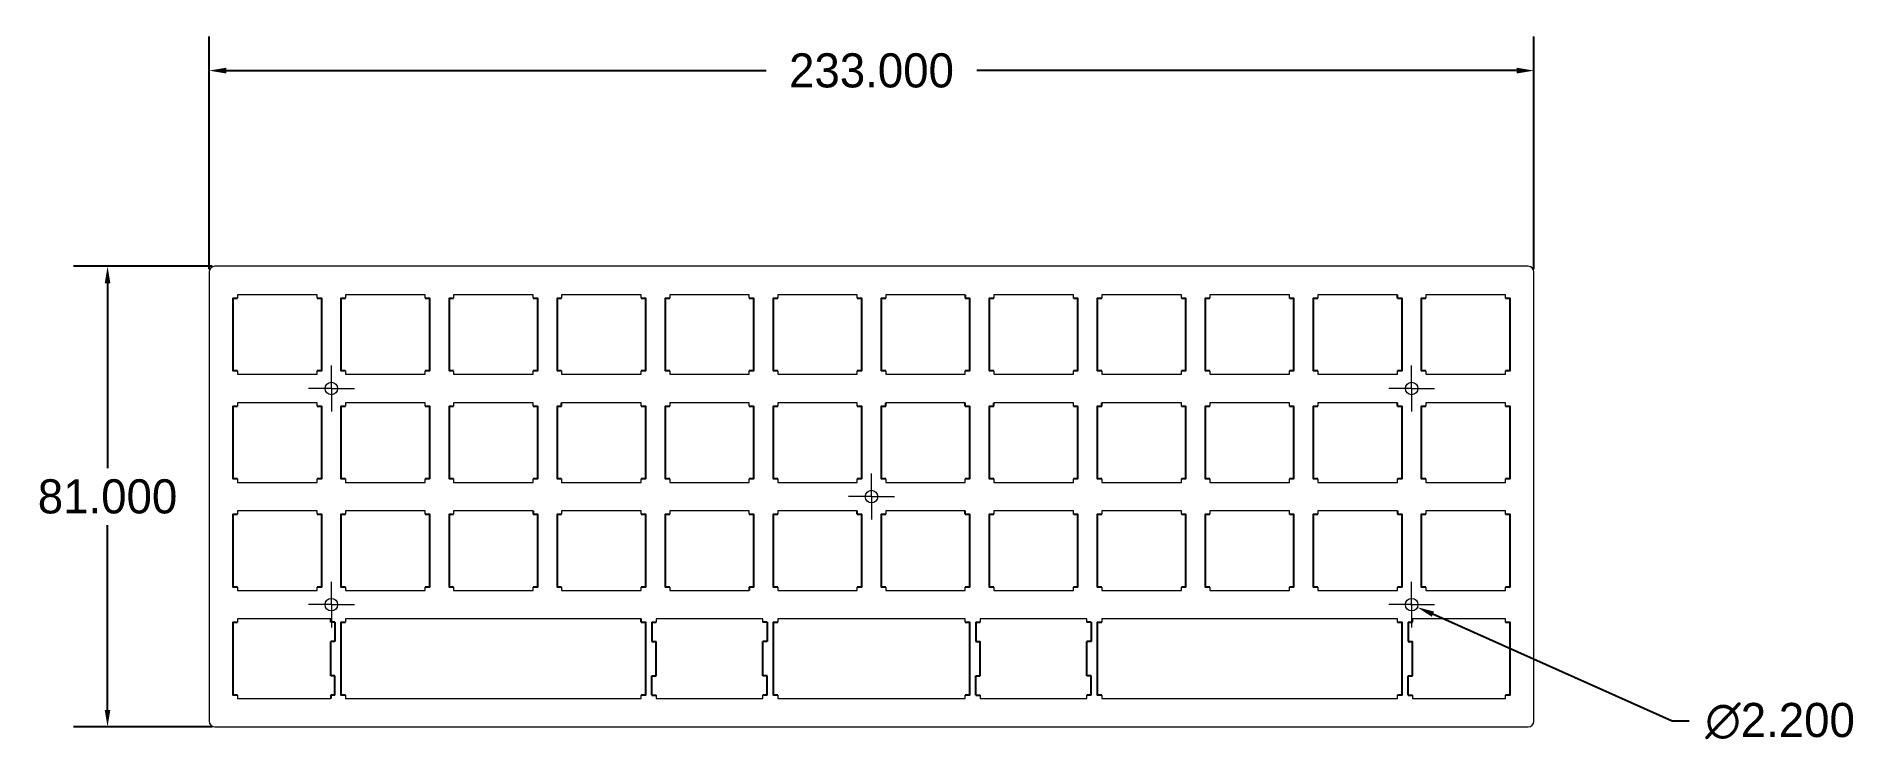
# Model space of a CAD drawing. Header units: inches. Extents: x 32 to 353, y 134 to 259.
import ezdxf

# ---------------------------------------------------------------- set-up
doc = ezdxf.new("R2010")
doc.units = ezdxf.units.IN
doc.header["$MEASUREMENT"] = 0
doc.header["$PDSIZE"] = -1
doc.dimstyles.new('Metric', dxfattribs={"dimtxt": 6, "dimasz": 3, "dimexe": 6, "dimexo": 0.5, "dimgap": 2, "dimtad": 0, "dimtih": 1, "dimtoh": 1, "dimdec": 3, "dimzin": 0, "dimdsep": 46, "dimtxsty": 'Standard', "dimcen": 0.09, "dimazin": 0, "dimtfac": 1, "dimtdec": 3, "dimtofl": 0, "dimtmove": 0, "dimatfit": 3, "dimfxl": 1, "dimtolj": 1, "dimtzin": 0, "dimarcsym": 0})

# ---------------------------------------------------------------- blocks, each defined once
blk = doc.blocks.new('SW_CENTERMARKSYMBOL_0')
at = {"color": 0, "linetype": 'Continuous', "lineweight": 0}
for p, q in [((0, 0.05), (0, 0.0795)), ((-0.05, 0), (-0.0795, 0)), ((0, 0), (-0.05, 0)), ((0, 0), (0, 0.05)), ((0, 0), (0, -0.05)), ((0, 0), (0.05, 0)), ((0.05, 0), (0.0795, 0)), ((0, -0.05), (0, -0.0795))]:
    blk.add_line(p, q, dxfattribs=at)
blk = doc.blocks.new('SW_CENTERMARKSYMBOL_1')
at = {"color": 0, "linetype": 'Continuous', "lineweight": 0}
for p, q in [((0, 0.05), (0, 0.0795)), ((-0.05, 0), (-0.0795, 0)), ((0, 0), (-0.05, 0)), ((0, 0), (0, 0.05)), ((0, 0), (0, -0.05)), ((0, 0), (0.05, 0)), ((0.05, 0), (0.0795, 0)), ((0, -0.05), (0, -0.0795))]:
    blk.add_line(p, q, dxfattribs=at)
blk = doc.blocks.new('SW_CENTERMARKSYMBOL_2')
at = {"color": 0, "linetype": 'Continuous', "lineweight": 0}
for p, q in [((0, 0.05), (0, 0.0795)), ((-0.05, 0), (-0.0795, 0)), ((0, 0), (-0.05, 0)), ((0, 0), (0, 0.05)), ((0, 0), (0, -0.05)), ((0, 0), (0.05, 0)), ((0.05, 0), (0.0795, 0)), ((0, -0.05), (0, -0.0795))]:
    blk.add_line(p, q, dxfattribs=at)
blk = doc.blocks.new('SW_CENTERMARKSYMBOL_3')
at = {"color": 0, "linetype": 'Continuous', "lineweight": 0}
for p, q in [((0, 0.05), (0, 0.0795)), ((-0.05, 0), (-0.0795, 0)), ((0, 0), (-0.05, 0)), ((0, 0), (0, 0.05)), ((0, 0), (0, -0.05)), ((0, 0), (0.05, 0)), ((0.05, 0), (0.0795, 0)), ((0, -0.05), (0, -0.0795))]:
    blk.add_line(p, q, dxfattribs=at)
blk = doc.blocks.new('SW_CENTERMARKSYMBOL_4')
at = {"color": 0, "linetype": 'Continuous', "lineweight": 0}
for p, q in [((0, 0.05), (0, 0.0795)), ((-0.05, 0), (-0.0795, 0)), ((0, 0), (-0.05, 0)), ((0, 0), (0, 0.05)), ((0, 0), (0, -0.05)), ((0, 0), (0.05, 0)), ((0.05, 0), (0.0795, 0)), ((0, -0.05), (0, -0.0795))]:
    blk.add_line(p, q, dxfattribs=at)
blk = doc.blocks.new('*D29')
at = {"color": 0, "lineweight": -2, "transparency": 16777216}
for p, q in [((62.36, 217.84), (62.36, 258.76)), ((295.36, 217.84), (295.36, 258.76)), ((65.36, 252.76), (160.36, 252.76)), ((292.36, 252.76), (197.36, 252.76))]:
    blk.add_line(p, q, dxfattribs=at)
at = {"color": 0, "transparency": 16777216}
for points in [[(65.36, 253.26), (65.36, 252.26), (62.36, 252.76)], [(292.36, 253.26), (292.36, 252.26), (295.36, 252.76)]]:
    blk.add_solid(points, dxfattribs=at)
at = {"layer": 'Defpoints', "color": 0, "transparency": 16777216}
for p in [(295.36, 252.76), (62.36, 217.34), (295.36, 217.34)]:
    blk.add_point(p, dxfattribs=at)
at = {"color": 0, "transparency": 16777216, "insert": (178.86, 252.76), "char_height": 6, "attachment_point": 5}
blk.add_mtext('\\A1;233.000', dxfattribs=at)
blk = doc.blocks.new('*D30')
at = {"color": 0, "lineweight": -2, "transparency": 16777216}
for p, q in [((62.88, 218.35), (38.49, 218.35)), ((44.49, 215.35), (44.49, 182.85)), ((44.49, 140.35), (44.49, 172.85)), ((62.88, 137.35), (38.49, 137.35))]:
    blk.add_line(p, q, dxfattribs=at)
at = {"color": 0, "transparency": 16777216}
for points in [[(43.99, 215.35), (44.99, 215.35), (44.49, 218.35)], [(43.99, 140.35), (44.99, 140.35), (44.49, 137.35)]]:
    blk.add_solid(points, dxfattribs=at)
at = {"layer": 'Defpoints', "color": 0, "transparency": 16777216}
for p in [(63.38, 218.35), (44.49, 137.35), (63.38, 137.35)]:
    blk.add_point(p, dxfattribs=at)
at = {"color": 0, "transparency": 16777216, "insert": (44.49, 177.85), "char_height": 6, "attachment_point": 5}
blk.add_mtext('\\A1;81.000', dxfattribs=at)
blk = doc.blocks.new('*D33')
at = {"color": 0, "lineweight": -2, "transparency": 16777216}
for p, q in [((273.77, 158.85), (273.95, 158.85)), ((273.86, 158.76), (273.86, 158.94)), ((319.67, 138.37), (277.6, 157.18)), ((322.67, 138.37), (319.67, 138.37))]:
    blk.add_line(p, q, dxfattribs=at)
at = {"color": 0, "transparency": 16777216}
blk.add_solid([(277.81, 157.63), (277.4, 156.72), (274.86, 158.4)], dxfattribs=at)
at = {"layer": 'Defpoints', "color": 0, "transparency": 16777216}
for p in [(272.86, 159.3), (274.86, 158.4)]:
    blk.add_point(p, dxfattribs=at)
at = {"color": 0, "transparency": 16777216, "insert": (338.67, 138.37), "char_height": 6, "attachment_point": 5}
blk.add_mtext('\\A1;∅2.200', dxfattribs=at)

msp = doc.modelspace()

# ---------------------------------------------------------------- linework, layer by layer
at = {"color": 7, "linetype": 'Continuous', "lineweight": 15}
for p, q in [((294.3441, 218.3518), (63.376, 218.3518)), ((62.36, 217.3358), (62.36, 138.3677)), ((295.3601, 138.3677), (295.3601, 217.3358)), ((81.3599, 213.3519), (67.3599, 213.3519)), ((67.3599, 213.3519), (67.3599, 212.7519)), ((81.3599, 212.7519), (81.3599, 213.3519)), ((100.36, 213.3519), (86.36, 213.3519)), ((86.36, 213.3519), (86.36, 212.7519)), ((100.36, 212.7519), (100.36, 213.3519)), ((119.36, 213.3519), (105.36, 213.3519)), ((105.36, 213.3519), (105.36, 212.7519)), ((119.36, 212.7519), (119.36, 213.3519)), ((138.3601, 213.3519), (124.36, 213.3519)), ((124.36, 213.3519), (124.36, 212.7519)), ((138.3601, 212.7519), (138.3601, 213.3519)), ((157.3601, 213.3519), (143.3601, 213.3519)), ((143.3601, 213.3519), (143.3601, 212.7519)), ((157.3601, 212.7519), (157.3601, 213.3519)), ((176.3601, 213.3519), (162.3601, 213.3519)), ((162.3601, 213.3519), (162.3601, 212.7519)), ((176.3601, 212.7519), (176.3601, 213.3519)), ((195.3602, 213.3519), (181.3604, 213.3519)), ((181.3604, 213.3519), (181.3604, 212.7519)), ((214.3601, 213.3519), (200.3599, 213.3519)), ((200.3599, 213.3519), (200.3599, 212.7519)), ((214.3601, 212.7519), (214.3601, 213.3519)), ((233.3605, 213.3519), (219.3603, 213.3519)), ((219.3603, 213.3519), (219.3603, 212.7519)), ((233.3605, 212.7519), (233.3605, 213.3519)), ((252.3605, 213.3519), (238.36, 213.3519)), ((238.36, 213.3519), (238.36, 212.7519)), ((252.3605, 212.7519), (252.3605, 213.3519)), ((271.3602, 213.3519), (257.3607, 213.3519)), ((257.3607, 213.3519), (257.3607, 212.7519)), ((290.3606, 213.3519), (276.3604, 213.3519)), ((276.3604, 213.3519), (276.3604, 212.7519)), ((290.3606, 212.7519), (290.3606, 213.3519)), ((67.3599, 199.9519), (67.3599, 199.3519)), ((67.3599, 199.3519), (81.3599, 199.3519)), ((81.3599, 199.3519), (81.3599, 199.9519)), ((86.36, 199.9519), (86.36, 199.3519)), ((86.36, 199.3519), (100.36, 199.3519)), ((100.36, 199.3519), (100.36, 199.9519)), ((105.36, 199.9519), (105.36, 199.3519)), ((105.36, 199.3519), (119.36, 199.3519)), ((119.36, 199.3519), (119.36, 199.9519)), ((124.36, 199.9519), (124.36, 199.3519)), ((124.36, 199.3519), (138.3601, 199.3519)), ((138.3601, 199.3519), (138.3601, 199.9519)), ((143.3601, 199.9519), (143.3601, 199.3519)), ((143.3601, 199.3519), (157.3601, 199.3519)), ((157.3601, 199.3519), (157.3601, 199.9519)), ((162.3601, 199.9519), (162.3601, 199.3519)), ((162.3601, 199.3519), (176.3601, 199.3519)), ((176.3601, 199.3519), (176.3601, 199.9519)), ((181.3604, 199.9519), (181.3604, 199.3519)), ((181.3604, 199.3519), (195.3602, 199.3519)), ((195.3602, 199.3519), (195.3604, 199.9519)), ((200.3599, 199.9519), (200.3599, 199.3519)), ((200.3599, 199.3519), (214.3601, 199.3519)), ((214.3601, 199.3519), (214.3601, 199.9519)), ((219.3603, 199.9519), (219.3603, 199.3519)), ((219.3603, 199.3519), (233.3605, 199.3519)), ((233.3605, 199.3519), (233.3605, 199.9519)), ((238.36, 199.9519), (238.36, 199.3519)), ((238.36, 199.3519), (252.3605, 199.3519)), ((252.3605, 199.3519), (252.3605, 199.9519)), ((257.3607, 199.9519), (257.3607, 199.3519)), ((257.3607, 199.3519), (271.3602, 199.3519)), ((271.3602, 199.3519), (271.3607, 199.9519)), ((276.3604, 199.9519), (276.3604, 199.3519)), ((276.3604, 199.3519), (290.3606, 199.3519)), ((290.3606, 199.3519), (290.3606, 199.9519)), ((81.3599, 194.3519), (67.3599, 194.3519)), ((67.3599, 194.3519), (67.3599, 193.7518)), ((81.3599, 193.7518), (81.3599, 194.3519)), ((100.36, 194.3519), (86.36, 194.3519)), ((86.36, 194.3519), (86.36, 193.7518)), ((100.36, 193.7518), (100.36, 194.3519)), ((119.36, 194.3519), (105.36, 194.3519)), ((105.36, 194.3519), (105.36, 193.7518)), ((119.36, 193.7518), (119.36, 194.3519)), ((138.3601, 194.3519), (124.36, 194.3519)), ((138.3601, 193.7518), (138.3601, 194.3519)), ((157.3601, 194.3519), (143.3601, 194.3519)), ((143.3601, 194.3519), (143.3601, 193.7518)), ((157.3601, 193.7518), (157.3601, 194.3519)), ((176.3601, 194.3519), (162.3601, 194.3519)), ((162.3601, 194.3519), (162.3601, 193.7518)), ((176.3601, 193.7518), (176.3601, 194.3519)), ((195.3602, 194.3519), (181.3604, 194.3519)), ((214.3601, 194.3519), (200.3599, 194.3519)), ((214.3601, 193.7518), (214.3601, 194.3519)), ((233.3605, 194.3519), (219.3603, 194.3519)), ((233.3605, 193.7518), (233.3605, 194.3519)), ((252.3605, 194.3519), (238.36, 194.3519)), ((238.36, 194.3519), (238.36, 193.7518)), ((252.3605, 193.7518), (252.3605, 194.3519)), ((271.3602, 194.3519), (257.3607, 194.3519)), ((257.3607, 194.3519), (257.3607, 193.7518)), ((290.3606, 194.3519), (276.3604, 194.3519)), ((276.3604, 194.3519), (276.3604, 193.7518)), ((290.3606, 193.7518), (290.3606, 194.3519)), ((67.3599, 180.9518), (67.3599, 180.3519)), ((67.3599, 180.3519), (81.3599, 180.3519)), ((81.3599, 180.3519), (81.3599, 180.9518)), ((86.36, 180.9518), (86.36, 180.3519)), ((86.36, 180.3519), (100.36, 180.3519)), ((100.36, 180.3519), (100.36, 180.9518)), ((105.36, 180.9518), (105.36, 180.3519)), ((105.36, 180.3519), (119.36, 180.3519)), ((119.36, 180.3519), (119.36, 180.9518)), ((124.36, 180.9518), (124.36, 180.3519)), ((124.36, 180.3519), (138.3601, 180.3519)), ((138.3601, 180.3519), (138.3601, 180.9518)), ((143.3601, 180.9518), (143.3601, 180.3519)), ((143.3601, 180.3519), (157.3601, 180.3519)), ((157.3601, 180.3519), (157.3601, 180.9518)), ((162.3601, 180.9518), (162.3601, 180.3519)), ((162.3601, 180.3519), (176.3601, 180.3519)), ((176.3601, 180.3519), (176.3601, 180.9518)), ((181.3604, 180.9518), (181.3604, 180.3519)), ((181.3604, 180.3519), (195.3602, 180.3519)), ((195.3602, 180.3519), (195.3604, 180.9518)), ((200.3599, 180.9518), (200.3599, 180.3519)), ((200.3599, 180.3519), (214.3601, 180.3519)), ((214.3601, 180.3519), (214.3601, 180.9518)), ((219.3603, 180.9518), (219.3603, 180.3519)), ((219.3603, 180.3519), (233.3605, 180.3519)), ((233.3605, 180.3519), (233.3605, 180.9518)), ((238.36, 180.9518), (238.36, 180.3519)), ((238.36, 180.3519), (252.3605, 180.3519)), ((252.3605, 180.3519), (252.3605, 180.9518)), ((257.3607, 180.9518), (257.3607, 180.3519)), ((257.3607, 180.3519), (271.3602, 180.3519)), ((271.3602, 180.3519), (271.3607, 180.9518)), ((276.3604, 180.9518), (276.3604, 180.3519)), ((276.3604, 180.3519), (290.3606, 180.3519)), ((290.3606, 180.3519), (290.3606, 180.9518)), ((81.3599, 175.3518), (67.3599, 175.3518)), ((67.3599, 175.3518), (67.3599, 174.7518)), ((81.3599, 174.7518), (81.3599, 175.3518)), ((100.36, 175.3518), (86.36, 175.3518)), ((86.36, 175.3518), (86.36, 174.7518)), ((100.36, 174.7518), (100.36, 175.3518)), ((119.36, 175.3518), (105.36, 175.3518)), ((105.36, 175.3518), (105.36, 174.7518)), ((138.3601, 175.3518), (124.36, 175.3518)), ((124.36, 175.3518), (124.36, 174.7518)), ((138.3601, 174.7518), (138.3601, 175.3518)), ((157.3601, 175.3518), (143.3601, 175.3518)), ((143.3601, 175.3518), (143.3601, 174.7518)), ((157.3601, 174.7518), (157.3601, 175.3518)), ((176.3601, 175.3518), (162.3601, 175.3518)), ((162.3601, 175.3518), (162.3601, 174.7518)), ((195.3602, 175.3518), (181.3604, 175.3518)), ((181.3604, 175.3518), (181.3604, 174.7518)), ((214.3601, 175.3518), (200.3599, 175.3518)), ((200.3599, 175.3518), (200.3599, 174.7518)), ((214.3601, 174.7518), (214.3601, 175.3518)), ((233.3605, 175.3518), (219.3603, 175.3518)), ((219.3603, 175.3518), (219.3603, 174.7518)), ((233.3605, 174.7518), (233.3605, 175.3518)), ((252.3605, 175.3518), (238.36, 175.3518)), ((238.36, 175.3518), (238.36, 174.7518)), ((252.3605, 174.7518), (252.3605, 175.3518)), ((271.3602, 175.3518), (257.3607, 175.3518)), ((257.3607, 175.3518), (257.3607, 174.7518)), ((290.3606, 175.3518), (276.3604, 175.3518)), ((276.3604, 175.3518), (276.3604, 174.7518)), ((290.3606, 174.7518), (290.3606, 175.3518)), ((67.3599, 161.9518), (67.3599, 161.3518)), ((67.3599, 161.3518), (81.3599, 161.3518)), ((81.3599, 161.3518), (81.3599, 161.9518)), ((86.36, 161.9518), (86.36, 161.3518)), ((86.36, 161.3518), (100.36, 161.3518)), ((100.36, 161.3518), (100.36, 161.9518)), ((105.36, 161.9518), (105.36, 161.3518)), ((105.36, 161.3518), (119.36, 161.3518)), ((119.36, 161.3518), (119.36, 161.9518)), ((124.36, 161.9518), (124.36, 161.3518)), ((124.36, 161.3518), (138.3601, 161.3518)), ((138.3601, 161.3518), (138.3601, 161.9518)), ((143.3601, 161.9518), (143.3601, 161.3518)), ((143.3601, 161.3518), (157.3601, 161.3518)), ((162.3601, 161.9518), (162.3601, 161.3518)), ((162.3601, 161.3518), (176.3601, 161.3518)), ((176.3601, 161.3518), (176.3601, 161.9518)), ((181.3604, 161.9518), (181.3604, 161.3518)), ((181.3604, 161.3518), (195.3602, 161.3518)), ((195.3602, 161.3518), (195.3604, 161.9518)), ((200.3599, 161.9518), (200.3599, 161.3518)), ((200.3599, 161.3518), (214.3601, 161.3518)), ((214.3601, 161.3518), (214.3601, 161.9518)), ((219.3603, 161.9518), (219.3603, 161.3518)), ((219.3603, 161.3518), (233.3605, 161.3518)), ((233.3605, 161.3518), (233.3605, 161.9518)), ((238.36, 161.9518), (238.36, 161.3518)), ((238.36, 161.3518), (252.3605, 161.3518)), ((252.3605, 161.3518), (252.3605, 161.9518)), ((257.3607, 161.9518), (257.3607, 161.3518)), ((257.3607, 161.3518), (271.3602, 161.3518)), ((271.3602, 161.3518), (271.3607, 161.9518)), ((276.3604, 161.9518), (276.3604, 161.3518)), ((276.3604, 161.3518), (290.3606, 161.3518)), ((290.3606, 161.3518), (290.3606, 161.9518)), ((83.7349, 156.3518), (67.3599, 156.3518)), ((67.3599, 156.3518), (67.3599, 155.7518)), ((138.3601, 156.3518), (86.36, 156.3518)), ((86.36, 156.3518), (86.36, 155.7518)), ((159.7351, 156.3518), (140.9852, 156.3518)), ((140.9852, 156.3518), (140.9852, 155.7518)), ((159.7351, 155.7518), (159.7351, 156.3518)), ((195.3602, 156.3518), (162.3601, 156.3518)), ((162.3601, 156.3518), (162.3601, 155.7518)), ((195.3602, 155.7518), (195.3602, 156.3518)), ((216.7351, 156.3518), (197.9849, 156.3518)), ((197.9849, 156.3518), (197.9849, 155.7518)), ((216.7351, 155.7518), (216.7351, 156.3518)), ((271.3602, 156.3518), (219.3603, 156.3518)), ((219.3603, 156.3518), (219.3603, 155.7518)), ((271.3602, 155.7518), (271.3602, 156.3518)), ((290.3606, 156.3518), (273.9854, 156.3518)), ((273.9854, 156.3518), (273.9854, 155.7518)), ((290.3606, 155.7518), (290.3606, 156.3518)), ((140.9852, 152.3518), (140.9852, 146.3518)), ((159.7351, 146.3518), (159.7351, 152.3518)), ((197.9849, 152.3518), (197.9849, 146.3518)), ((216.7351, 146.3518), (216.7351, 152.3518)), ((273.9854, 152.3518), (273.9854, 146.3518)), ((67.3599, 142.9518), (67.3599, 142.3518)), ((67.3599, 142.3518), (83.7349, 142.3518)), ((86.36, 142.9518), (86.36, 142.3518)), ((86.36, 142.3518), (138.3601, 142.3518)), ((138.3601, 142.3518), (138.3601, 142.9518)), ((140.9852, 142.9518), (140.9852, 142.3518)), ((140.9852, 142.3518), (159.7351, 142.3518)), ((159.7351, 142.3518), (159.7351, 142.9518)), ((162.3601, 142.9518), (162.3601, 142.3518)), ((162.3601, 142.3518), (195.3602, 142.3518)), ((195.3602, 142.3518), (195.3602, 142.9518)), ((197.9849, 142.9518), (197.9849, 142.3518)), ((197.9849, 142.3518), (216.7351, 142.3518)), ((216.7351, 142.3518), (216.7351, 142.9518)), ((219.3603, 142.9518), (219.3603, 142.3518)), ((219.3603, 142.3518), (271.3602, 142.3518)), ((271.3602, 142.3518), (271.3602, 142.9518)), ((273.9854, 142.9518), (273.9854, 142.3518)), ((273.9854, 142.3518), (290.3606, 142.3518)), ((290.3606, 142.3518), (290.3606, 142.9518)), ((63.376, 137.3517), (294.3441, 137.3517))]:
    msp.add_line(p, q, dxfattribs=at)
for p, q in [((195.3602, 213.3519), (195.3604, 212.7519)), ((271.3607, 212.7519), (271.3602, 213.3519)), ((124.36, 193.7518), (124.36, 194.3519)), ((181.3604, 193.7518), (181.3604, 194.3519)), ((195.3604, 193.7518), (195.3602, 194.3519)), ((200.3599, 193.7518), (200.3599, 194.3519)), ((219.3603, 193.7518), (219.3603, 194.3519)), ((271.3607, 193.7518), (271.3602, 194.3519)), ((119.36, 175.3518), (119.36, 174.7518)), ((176.3601, 174.7518), (176.3601, 175.3518)), ((195.3604, 174.7518), (195.3602, 175.3518)), ((271.3602, 175.3518), (271.3607, 174.7518)), ((157.3601, 161.9518), (157.3601, 161.3518)), ((83.7349, 155.7518), (83.7349, 156.3518)), ((84.4849, 155.7518), (83.7349, 155.7518)), ((84.4849, 155.7518), (84.4849, 152.3518)), ((138.3601, 155.7518), (138.3601, 156.3518)), ((140.2352, 155.7518), (140.2352, 152.3518)), ((140.2352, 155.7518), (140.9852, 155.7518)), ((160.4851, 155.7518), (159.7351, 155.7518)), ((160.4851, 155.7518), (160.4851, 152.3518)), ((197.2349, 155.7518), (197.2349, 152.3518)), ((197.2349, 155.7518), (197.9849, 155.7518)), ((217.4851, 155.7518), (216.7351, 155.7518)), ((217.4851, 155.7518), (217.4851, 152.3518)), ((273.2354, 155.7518), (273.2354, 152.3518)), ((273.2354, 155.7518), (273.9854, 155.7518)), ((84.4849, 152.3518), (83.7349, 152.3518)), ((83.7349, 146.3518), (83.7349, 152.3518)), ((140.2352, 152.3518), (140.9852, 152.3518)), ((140.9852, 146.3518), (140.9852, 152.3518)), ((160.4851, 152.3518), (159.7351, 152.3518)), ((159.7351, 146.3518), (159.7351, 152.3518)), ((197.2349, 152.3518), (197.9849, 152.3518)), ((197.9849, 146.3518), (197.9849, 152.3518)), ((217.4851, 152.3518), (216.7351, 152.3518)), ((216.7351, 146.3518), (216.7351, 152.3518)), ((273.2354, 152.3518), (273.9854, 152.3518)), ((273.9854, 146.3518), (273.9854, 152.3518)), ((84.4849, 146.3518), (83.7349, 146.3518)), ((84.4849, 142.9518), (84.4849, 146.3518)), ((140.2352, 142.9518), (140.2352, 146.3518)), ((140.2352, 146.3518), (140.9852, 146.3518)), ((160.4851, 146.3518), (159.7351, 146.3518)), ((160.4851, 142.9518), (160.4851, 146.3518)), ((197.2349, 142.9518), (197.2349, 146.3518)), ((197.2349, 146.3518), (197.9849, 146.3518)), ((217.4851, 146.3518), (216.7351, 146.3518)), ((217.4851, 142.9518), (217.4851, 146.3518)), ((273.2354, 142.9518), (273.2354, 146.3518)), ((273.2354, 146.3518), (273.9854, 146.3518)), ((83.7349, 142.9518), (83.7349, 142.3518)), ((84.4849, 142.9518), (83.7349, 142.9518)), ((140.2352, 142.9518), (140.9852, 142.9518)), ((160.4851, 142.9518), (159.7351, 142.9518)), ((197.2349, 142.9518), (197.9849, 142.9518)), ((217.4851, 142.9518), (216.7351, 142.9518)), ((273.2354, 142.9518), (273.9854, 142.9518))]:
    msp.add_line(p, q)
for points in [[(67.3599, 199.9519), (66.6099, 199.9519), (66.6099, 212.7519), (67.3599, 212.7519)], [(81.3599, 212.7519), (82.1099, 212.7519), (82.1099, 199.9519), (81.3599, 199.9519)], [(86.36, 199.9519), (85.61, 199.9519), (85.61, 212.7519), (86.36, 212.7519)], [(100.36, 212.7519), (101.11, 212.7519), (101.11, 199.9519), (100.36, 199.9519)], [(105.36, 199.9519), (104.61, 199.9519), (104.61, 212.7519), (105.36, 212.7519)], [(119.36, 212.7519), (120.11, 212.7519), (120.11, 199.9519), (119.36, 199.9519)], [(124.36, 199.9519), (123.61, 199.9519), (123.61, 212.7519), (124.36, 212.7519)], [(138.3601, 212.7519), (139.11, 212.7519), (139.11, 199.9519), (138.3601, 199.9519)], [(143.3601, 199.9519), (142.6101, 199.9519), (142.6101, 212.7519), (143.3601, 212.7519)], [(157.3601, 212.7519), (158.1101, 212.7519), (158.1101, 199.9519), (157.3601, 199.9519)], [(162.3601, 199.9519), (161.6101, 199.9519), (161.6101, 212.7519), (162.3601, 212.7519)], [(176.3601, 212.7519), (177.1101, 212.7519), (177.1101, 199.9519), (176.3601, 199.9519)], [(181.3604, 199.9519), (180.6104, 199.9519), (180.6104, 212.7519), (181.3604, 212.7519)], [(195.3604, 212.7519), (196.1104, 212.7519), (196.1104, 199.9519), (195.3604, 199.9519)], [(200.3599, 199.9519), (199.6099, 199.9519), (199.6099, 212.7519), (200.3599, 212.7519)], [(214.3599, 212.7519), (215.1099, 212.7519), (215.1099, 199.9519), (214.3599, 199.9519)], [(219.3603, 199.9519), (218.6103, 199.9519), (218.6103, 212.7519), (219.3603, 212.7519)], [(233.3603, 212.7519), (234.1103, 212.7519), (234.1103, 199.9519), (233.3603, 199.9519)], [(238.36, 199.9519), (237.61, 199.9519), (237.61, 212.7519), (238.36, 212.7519)], [(252.36, 212.7519), (253.11, 212.7519), (253.11, 199.9519), (252.36, 199.9519)], [(257.3607, 199.9519), (256.6107, 199.9519), (256.6107, 212.7519), (257.3607, 212.7519)], [(271.3607, 212.7519), (272.1107, 212.7519), (272.1107, 199.9519), (271.3607, 199.9519)], [(276.3604, 199.9519), (275.6104, 199.9519), (275.6104, 212.7519), (276.3604, 212.7519)], [(290.3604, 212.7519), (291.1104, 212.7519), (291.1104, 199.9519), (290.3604, 199.9519)], [(67.3599, 180.9518), (66.6099, 180.9518), (66.6099, 193.7518), (67.3599, 193.7518)], [(81.3599, 193.7518), (82.1099, 193.7518), (82.1099, 180.9518), (81.3599, 180.9518)], [(86.36, 180.9518), (85.61, 180.9518), (85.61, 193.7518), (86.36, 193.7518)], [(100.36, 193.7518), (101.11, 193.7518), (101.11, 180.9518), (100.36, 180.9518)], [(105.36, 180.9518), (104.61, 180.9518), (104.61, 193.7518), (105.36, 193.7518)], [(119.36, 193.7518), (120.11, 193.7518), (120.11, 180.9518), (119.36, 180.9518)], [(124.36, 180.9518), (123.61, 180.9518), (123.61, 193.7518), (124.36, 193.7518)], [(138.3601, 193.7518), (139.11, 193.7518), (139.11, 180.9518), (138.3601, 180.9518)], [(143.3601, 180.9518), (142.6101, 180.9518), (142.6101, 193.7518), (143.3601, 193.7518)], [(157.3601, 193.7518), (158.1101, 193.7518), (158.1101, 180.9518), (157.3601, 180.9518)], [(162.3601, 180.9518), (161.6101, 180.9518), (161.6101, 193.7518), (162.3601, 193.7518)], [(176.3601, 193.7518), (177.1101, 193.7518), (177.1101, 180.9518), (176.3601, 180.9518)], [(181.3604, 180.9518), (180.6104, 180.9518), (180.6104, 193.7518), (181.3604, 193.7518)], [(195.3604, 193.7518), (196.1104, 193.7518), (196.1104, 180.9518), (195.3604, 180.9518)], [(200.3599, 180.9518), (199.6099, 180.9518), (199.6099, 193.7518), (200.3599, 193.7518)], [(214.3599, 193.7518), (215.1099, 193.7518), (215.1099, 180.9518), (214.3599, 180.9518)], [(219.3603, 180.9518), (218.6103, 180.9518), (218.6103, 193.7518), (219.3603, 193.7518)], [(233.3603, 193.7518), (234.1103, 193.7518), (234.1103, 180.9518), (233.3603, 180.9518)], [(238.36, 180.9518), (237.61, 180.9518), (237.61, 193.7518), (238.36, 193.7518)], [(252.36, 193.7518), (253.11, 193.7518), (253.11, 180.9518), (252.36, 180.9518)], [(257.3607, 180.9518), (256.6107, 180.9518), (256.6107, 193.7518), (257.3607, 193.7518)], [(271.3607, 193.7518), (272.1107, 193.7518), (272.1107, 180.9518), (271.3607, 180.9518)], [(276.3604, 180.9518), (275.6104, 180.9518), (275.6104, 193.7518), (276.3604, 193.7518)], [(290.3604, 193.7518), (291.1104, 193.7518), (291.1104, 180.9518), (290.3604, 180.9518)], [(67.3599, 161.9518), (66.6099, 161.9518), (66.6099, 174.7518), (67.3599, 174.7518)], [(81.3599, 174.7518), (82.1099, 174.7518), (82.1099, 161.9518), (81.3599, 161.9518)], [(86.36, 161.9518), (85.61, 161.9518), (85.61, 174.7518), (86.36, 174.7518)], [(100.36, 174.7518), (101.11, 174.7518), (101.11, 161.9518), (100.36, 161.9518)], [(105.36, 161.9518), (104.61, 161.9518), (104.61, 174.7518), (105.36, 174.7518)], [(119.36, 174.7518), (120.11, 174.7518), (120.11, 161.9518), (119.36, 161.9518)], [(124.36, 161.9518), (123.61, 161.9518), (123.61, 174.7518), (124.36, 174.7518)], [(138.3601, 174.7518), (139.11, 174.7518), (139.11, 161.9518), (138.3601, 161.9518)], [(143.3601, 161.9518), (142.6101, 161.9518), (142.6101, 174.7518), (143.3601, 174.7518)], [(157.3601, 174.7518), (158.1101, 174.7518), (158.1101, 161.9518), (157.3601, 161.9518)], [(162.3601, 161.9518), (161.6101, 161.9518), (161.6101, 174.7518), (162.3601, 174.7518)], [(176.3601, 174.7518), (177.1101, 174.7518), (177.1101, 161.9518), (176.3601, 161.9518)], [(181.3604, 161.9518), (180.6104, 161.9518), (180.6104, 174.7518), (181.3604, 174.7518)], [(195.3604, 174.7518), (196.1104, 174.7518), (196.1104, 161.9518), (195.3604, 161.9518)], [(200.3599, 161.9518), (199.6099, 161.9518), (199.6099, 174.7518), (200.3599, 174.7518)], [(214.3599, 174.7518), (215.1099, 174.7518), (215.1099, 161.9518), (214.3599, 161.9518)], [(219.3603, 161.9518), (218.6103, 161.9518), (218.6103, 174.7518), (219.3603, 174.7518)], [(233.3603, 174.7518), (234.1103, 174.7518), (234.1103, 161.9518), (233.3603, 161.9518)], [(238.36, 161.9518), (237.61, 161.9518), (237.61, 174.7518), (238.36, 174.7518)], [(252.36, 174.7518), (253.11, 174.7518), (253.11, 161.9518), (252.36, 161.9518)], [(257.3607, 161.9518), (256.6107, 161.9518), (256.6107, 174.7518), (257.3607, 174.7518)], [(271.3607, 174.7518), (272.1107, 174.7518), (272.1107, 161.9518), (271.3607, 161.9518)], [(276.3604, 161.9518), (275.6104, 161.9518), (275.6104, 174.7518), (276.3604, 174.7518)], [(290.3604, 174.7518), (291.1104, 174.7518), (291.1104, 161.9518), (290.3604, 161.9518)], [(67.3599, 142.9518), (66.6099, 142.9518), (66.6099, 155.7518), (67.3599, 155.7518)], [(86.36, 142.9518), (85.61, 142.9518), (85.61, 155.7518), (86.36, 155.7518)], [(138.3601, 155.7518), (139.11, 155.7518), (139.11, 142.9518), (138.3601, 142.9518)], [(162.3601, 142.9518), (161.6101, 142.9518), (161.6101, 155.7518), (162.3601, 155.7518)], [(195.3602, 155.7518), (196.1102, 155.7518), (196.1102, 142.9518), (195.3602, 142.9518)], [(219.3603, 142.9518), (218.6103, 142.9518), (218.6103, 155.7518), (219.3603, 155.7518)], [(271.36, 155.7518), (272.11, 155.7518), (272.11, 142.9518), (271.36, 142.9518)], [(290.3606, 155.7518), (291.1106, 155.7518), (291.1106, 142.9518), (290.3606, 142.9518)]]:
    msp.add_lwpolyline(points)
for centre in [(83.8598, 196.852), (273.8603, 196.852), (178.8601, 177.8519), (83.8598, 158.8519), (273.8603, 158.8519)]:
    msp.add_circle(centre, 1.1, dxfattribs=at)
for centre, start, end in [((63.376, 217.3358), 90, 180), ((294.3441, 217.3358), 0, 90), ((63.376, 138.3677), 180, 270), ((294.3441, 138.3677), 270, 0)]:
    msp.add_arc(centre, 1.016, start, end, dxfattribs=at)

# ---------------------------------------------------------------- block references
at = {"color": 7, "linetype": 'Continuous', "lineweight": 0, "xscale": 50.8, "yscale": 50.8, "zscale": 50.8}
for name, p in [('SW_CENTERMARKSYMBOL_3', (83.8598, 196.852)), ('SW_CENTERMARKSYMBOL_1', (273.8603, 196.852)), ('SW_CENTERMARKSYMBOL_2', (178.8601, 177.8519)), ('SW_CENTERMARKSYMBOL_4', (83.8598, 158.8519)), ('SW_CENTERMARKSYMBOL_0', (273.8603, 158.8519))]:
    msp.add_blockref(name, p, dxfattribs=at)

# ---------------------------------------------------------------- dimensions: what is measured, and where the dimension line sits
dim = msp.add_linear_dim(base=(295.3601, 252.7563), p1=(62.36, 217.3358), p2=(295.3601, 217.3358), dimstyle='Metric')
dim.commit()
dim.dimension.update_dxf_attribs({"geometry": '*D29', "text_midpoint": (178.8601, 252.7563)})
dim = msp.add_linear_dim(base=(44.4906, 137.3517), p1=(63.376, 218.3518), p2=(63.376, 137.3517), angle=90, dimstyle='Metric')
dim.commit()
dim.dimension.update_dxf_attribs({"geometry": '*D30', "text_midpoint": (44.4906, 177.8517)})
dim = msp.add_diameter_dim_2p(p1=(272.8561, 159.3008), p2=(274.8645, 158.4029), dimstyle='Metric')
dim.commit()
dim.dimension.update_dxf_attribs({"geometry": '*D33', "text_midpoint": (338.6686, 138.3712), "dimtype": 163})

doc.saveas('drawing.dxf')
